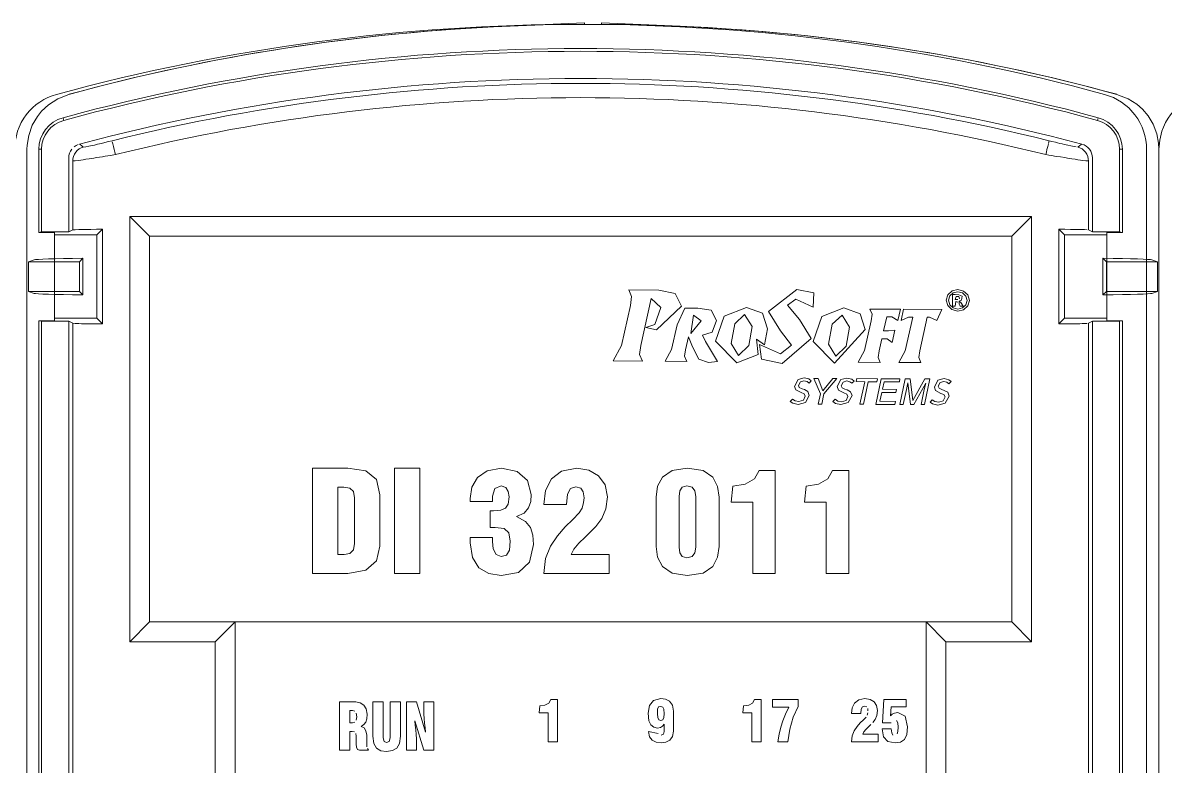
# Model space of a CAD drawing. Header units: millimetres. Extents: x -6000 to 26000, y -6000 to 26000.
# Drawn here: x 131.05 to 136.62, y -4325.19 to -4321.56 of the extents above; entities that cross this region are included whole.
import ezdxf

# ---------------------------------------------------------------- set-up
doc = ezdxf.new("R2010")
doc.units = ezdxf.units.MM
doc.header["$MEASUREMENT"] = 0
doc.layers.add('Чертеж и Рисунок_Ном._пера__1', color=7, linetype='Continuous', lineweight=15)
doc.layers.add('Чертеж и Рисунок_Ном._пера__7', color=7, linetype='Continuous', lineweight=15)

msp = doc.modelspace()

# ---------------------------------------------------------------- linework, layer by layer
at = {"layer": 'Чертеж и Рисунок_Ном._пера__1', "color": 7, "linetype": 'Continuous', "lineweight": 15, "flags": 128}
for points in [[(134.2291, -4322.8801), (134.1498, -4322.8638), (134.0032, -4322.8631), (134.017, -4322.8958), (134.0106, -4322.9394), (133.9675, -4323.1334), (133.9263, -4323.2095), (134.07, -4323.2102), (134.0557, -4323.1775), (134.0626, -4323.1339), (134.1127, -4322.9052)], [(134.0859, -4323.0468), (134.1379, -4323.0575), (134.2598, -4322.9426), (134.2291, -4322.8801)], [(134.1127, -4322.9052), (134.1587, -4322.9491), (134.1295, -4323.0312)], [(134.9059, -4322.8775), (134.8231, -4322.8608), (134.6849, -4322.9676), (134.7429, -4323.0625)], [(134.8365, -4323.0065), (134.7776, -4322.9373), (134.8187, -4322.9073)], [(134.8187, -4322.9073), (134.9019, -4322.9464), (134.9059, -4322.8775)], [(135.5591, -4322.9396), (135.5516, -4322.9134), (135.5593, -4322.8869)], [(135.5591, -4322.9396), (135.5516, -4322.9134), (135.5593, -4322.8869)], [(135.5593, -4322.8869), (135.5803, -4322.8678)], [(135.5593, -4322.8869), (135.5803, -4322.8678)], [(135.5689, -4322.8923), (135.5627, -4322.9136), (135.5688, -4322.9349), (135.5856, -4322.9504)], [(135.5689, -4322.8923), (135.5627, -4322.9136), (135.5688, -4322.9349), (135.5856, -4322.9504)], [(135.5853, -4322.877), (135.5689, -4322.8923)], [(135.5853, -4322.877), (135.5689, -4322.8923)], [(135.5803, -4322.8678), (135.608, -4322.8612)], [(135.5803, -4322.8678), (135.608, -4322.8612)], [(135.5824, -4322.9416), (135.5824, -4322.8859), (135.5945, -4322.886), (135.6137, -4322.8861), (135.6289, -4322.8938)], [(135.5824, -4322.9416), (135.5824, -4322.8859), (135.5945, -4322.886), (135.6137, -4322.8861), (135.6289, -4322.8938)], [(135.6081, -4322.8716), (135.5853, -4322.877)], [(135.6081, -4322.8716), (135.5853, -4322.877)], [(135.6126, -4322.8956), (135.5995, -4322.8948), (135.5945, -4322.91)], [(135.6126, -4322.8956), (135.5995, -4322.8948), (135.5945, -4322.91)], [(135.5945, -4322.91), (135.6087, -4322.91)], [(135.5945, -4322.91), (135.6087, -4322.91)], [(135.608, -4322.8612), (135.6363, -4322.8683)], [(135.608, -4322.8612), (135.6363, -4322.8683)], [(135.6305, -4322.8771), (135.6081, -4322.8716)], [(135.6305, -4322.8771), (135.6081, -4322.8716)], [(135.6167, -4322.9067), (135.6126, -4322.8956)], [(135.6167, -4322.9067), (135.6126, -4322.8956)], [(135.6289, -4322.8938), (135.6264, -4322.9125)], [(135.6289, -4322.8938), (135.6264, -4322.9125)], [(135.6473, -4322.8926), (135.6305, -4322.8771)], [(135.6473, -4322.8926), (135.6305, -4322.8771)], [(135.6309, -4322.9505), (135.6475, -4322.9349), (135.6535, -4322.914), (135.6473, -4322.8926)], [(135.6309, -4322.9505), (135.6475, -4322.9349), (135.6535, -4322.914), (135.6473, -4322.8926)], [(135.6363, -4322.8683), (135.6568, -4322.8876)], [(135.6363, -4322.8683), (135.6568, -4322.8876)], [(135.6568, -4322.8876), (135.6644, -4322.914), (135.6568, -4322.9403)], [(135.6568, -4322.8876), (135.6644, -4322.914), (135.6568, -4322.9403)], [(134.405, -4322.962), (134.3393, -4322.952), (134.2771, -4322.9517), (134.2386, -4323.034), (134.2107, -4323.1543), (134.1798, -4323.2113), (134.2861, -4323.2119), (134.2754, -4323.1862), (134.2802, -4323.1546), (134.2947, -4323.0911), (134.3136, -4323.141), (134.3452, -4323.201)], [(134.4095, -4323.069), (134.4314, -4323.0127), (134.405, -4322.962)], [(134.6556, -4322.9766), (134.5768, -4322.948), (134.4691, -4322.9909)], [(135.0524, -4322.9504), (134.9447, -4322.9933)], [(135.1312, -4322.979), (135.0524, -4322.9504)], [(135.5796, -4322.9589), (135.5591, -4322.9396)], [(135.5796, -4322.9589), (135.5591, -4322.9396)], [(135.608, -4322.9662), (135.5796, -4322.9589)], [(135.608, -4322.9662), (135.5796, -4322.9589)], [(135.6082, -4322.923), (135.5977, -4322.9187), (135.5945, -4322.9417), (135.5824, -4322.9416)], [(135.6082, -4322.923), (135.5977, -4322.9187), (135.5945, -4322.9417), (135.5824, -4322.9416)], [(135.5856, -4322.9504), (135.6081, -4322.9561)], [(135.5856, -4322.9504), (135.6081, -4322.9561)], [(135.6361, -4322.9594), (135.608, -4322.9662)], [(135.6361, -4322.9594), (135.608, -4322.9662)], [(135.6081, -4322.9561), (135.6309, -4322.9505)], [(135.6081, -4322.9561), (135.6309, -4322.9505)], [(135.6264, -4322.9125), (135.6148, -4322.9173)], [(135.6264, -4322.9125), (135.6148, -4322.9173)], [(135.6568, -4322.9403), (135.6361, -4322.9594)], [(135.6568, -4322.9403), (135.6361, -4322.9594)], [(134.4691, -4322.9909), (134.4263, -4323.1126), (134.5308, -4323.2184), (134.6336, -4323.1788), (134.6256, -4323.1036)], [(134.5204, -4323.0284), (134.5683, -4322.9829)], [(134.5683, -4322.9829), (134.6044, -4323.0418), (134.588, -4323.1346)], [(134.6256, -4323.1036), (134.6658, -4323.1303), (134.6801, -4323.0533), (134.6556, -4322.9766)], [(134.7429, -4323.0625), (134.7969, -4323.1326), (134.7439, -4323.1745), (134.6413, -4323.1294), (134.6507, -4323.2008), (134.7508, -4323.2212), (134.892, -4323.0999), (134.8365, -4323.0065)], [(134.9447, -4322.9933), (134.9019, -4323.115), (135.0064, -4323.2207), (135.1557, -4323.0557), (135.1312, -4322.979)], [(134.996, -4323.0308), (135.0439, -4322.9853)], [(135.0439, -4322.9853), (135.0799, -4323.0441), (135.0636, -4323.137)], [(134.1295, -4323.0312), (134.0859, -4323.0468)], [(134.3776, -4323.1142), (134.3634, -4323.0844), (134.4095, -4323.069)], [(134.588, -4323.1346), (134.5378, -4323.1834), (134.5022, -4323.1245), (134.5204, -4323.0284)], [(135.0134, -4323.1858), (134.9777, -4323.1269), (134.996, -4323.0308)], [(134.4351, -4323.2126), (134.3776, -4323.1142)], [(135.0636, -4323.137), (135.0134, -4323.1858)], [(134.3452, -4323.201), (134.3917, -4323.2177)], [(134.3917, -4323.2177), (134.4351, -4323.2126)], [(134.8582, -4323.3702), (134.8439, -4323.3642), (134.8173, -4323.3503), (134.8114, -4323.3335), (134.8289, -4323.2997)], [(134.8289, -4323.2997), (134.8587, -4323.2918)], [(134.8587, -4323.2918), (134.8819, -4323.2975)], [(134.8819, -4323.2975), (134.8933, -4323.3068), (134.8824, -4323.3176), (134.8726, -4323.3099)], [(135.0668, -4323.3712), (135.0525, -4323.3653), (135.0259, -4323.3514), (135.02, -4323.3346), (135.0375, -4323.3008)], [(135.0375, -4323.3008), (135.0673, -4323.2929), (135.0905, -4323.2985), (135.102, -4323.3079), (135.0911, -4323.3187), (135.0813, -4323.311)], [(135.5111, -4323.3031), (135.5409, -4323.2953), (135.5641, -4323.3009)], [(135.5641, -4323.3009), (135.5755, -4323.3102), (135.5646, -4323.3211), (135.5548, -4323.3133)], [(134.84, -4323.3114), (134.8305, -4323.3292), (134.8346, -4323.3397)], [(134.8346, -4323.3397), (134.8484, -4323.3462), (134.8598, -4323.3497), (134.8765, -4323.3592), (134.8833, -4323.3778), (134.8644, -4323.4118)], [(134.8726, -4323.3099), (134.8574, -4323.3061), (134.84, -4323.3114)], [(135.0486, -4323.3124), (135.0391, -4323.3302), (135.0433, -4323.3408)], [(135.0433, -4323.3408), (135.057, -4323.3473), (135.0684, -4323.3507), (135.0852, -4323.3602)], [(135.0813, -4323.311), (135.0661, -4323.3072), (135.0486, -4323.3124)], [(135.4995, -4323.3538), (135.4936, -4323.337), (135.5111, -4323.3031)], [(135.5404, -4323.3736), (135.5261, -4323.3676), (135.4995, -4323.3538)], [(135.5222, -4323.3148), (135.5127, -4323.3326), (135.5168, -4323.3431)], [(135.5168, -4323.3431), (135.5305, -4323.3496), (135.542, -4323.3531), (135.5587, -4323.3626)], [(135.5396, -4323.3095), (135.5222, -4323.3148)], [(135.5548, -4323.3133), (135.5396, -4323.3095)], [(134.803, -4323.4156), (134.7904, -4323.4069), (134.8014, -4323.3954)], [(134.8014, -4323.3954), (134.8143, -4323.4042)], [(134.8644, -4323.4118), (134.8289, -4323.4216), (134.803, -4323.4156)], [(134.8143, -4323.4042), (134.8327, -4323.408)], [(134.8327, -4323.408), (134.8546, -4323.4008)], [(134.8546, -4323.4008), (134.8635, -4323.3813), (134.8582, -4323.3702)], [(135.0117, -4323.4166), (134.999, -4323.408), (135.0101, -4323.3964)], [(135.0101, -4323.3964), (135.0229, -4323.4053)], [(135.0731, -4323.4128), (135.0375, -4323.4226), (135.0117, -4323.4166)], [(135.0229, -4323.4053), (135.0413, -4323.4091)], [(135.0413, -4323.4091), (135.0632, -4323.4019)], [(135.0632, -4323.4019), (135.0722, -4323.3823), (135.0668, -4323.3712)], [(135.0852, -4323.3602), (135.092, -4323.3788), (135.0731, -4323.4128)], [(135.5111, -4323.425), (135.4852, -4323.419), (135.4726, -4323.4104), (135.4836, -4323.3988)], [(135.4836, -4323.3988), (135.4965, -4323.4076)], [(135.4965, -4323.4076), (135.5149, -4323.4115)], [(135.5149, -4323.4115), (135.5368, -4323.4043)], [(135.5368, -4323.4043), (135.5457, -4323.3847), (135.5404, -4323.3736)], [(135.5587, -4323.3626), (135.5655, -4323.3812), (135.5466, -4323.4152)], [(135.5466, -4323.4152), (135.5111, -4323.425)]]:
    msp.add_lwpolyline(points, dxfattribs=at)
for points in [[(135.3282, -4322.957), (135.1797, -4322.9562), (135.1901, -4322.9808), (135.1853, -4323.0135), (135.1533, -4323.159), (135.122, -4323.216), (135.2299, -4323.2166), (135.2195, -4323.192), (135.2243, -4323.1594), (135.2369, -4323.1014), (135.264, -4323.1016), (135.2878, -4323.1195), (135.3016, -4323.0601), (135.2696, -4323.0633), (135.2455, -4323.0632), (135.2611, -4322.9949), (135.2867, -4322.995), (135.315, -4323.0115)], [(135.5309, -4322.9579), (135.5056, -4323.0125), (135.4696, -4322.9959), (135.4593, -4322.9959), (135.4229, -4323.1604), (135.4181, -4323.193), (135.4285, -4323.2176), (135.3207, -4323.217), (135.3519, -4323.16), (135.3883, -4322.9955), (135.3672, -4322.9954), (135.3312, -4323.0116), (135.3437, -4322.957)], [(135.6148, -4322.9173), (135.6231, -4322.9238), (135.6346, -4322.9419), (135.6195, -4322.9418), (135.6145, -4322.9327)], [(135.6148, -4322.9173), (135.6231, -4322.9238), (135.6346, -4322.9419), (135.6195, -4322.9418), (135.6145, -4322.9327)], [(134.3062, -4323.0748), (134.3181, -4322.9854), (134.3556, -4323.013)], [(134.9261, -4323.2947), (134.9494, -4323.355), (134.998, -4323.2951), (135.0178, -4323.2952), (134.9547, -4323.3697), (134.944, -4323.42), (134.9271, -4323.4199), (134.9378, -4323.3696), (134.9064, -4323.2946)], [(135.1476, -4323.421), (135.1307, -4323.421), (135.1542, -4323.3109), (135.1117, -4323.3106), (135.1149, -4323.2957), (135.2166, -4323.2962), (135.2135, -4323.3112), (135.1711, -4323.3109)], [(135.3006, -4323.4218), (135.2082, -4323.4213), (135.2347, -4323.2963), (135.326, -4323.2967), (135.3229, -4323.3117), (135.2485, -4323.3113), (135.2406, -4323.348), (135.3091, -4323.3484), (135.3059, -4323.3634), (135.2375, -4323.363), (135.2282, -4323.4064), (135.3037, -4323.4068)], [(135.3762, -4323.297), (135.3893, -4323.4029), (135.4477, -4323.2973), (135.4717, -4323.2974), (135.4451, -4323.4225), (135.4288, -4323.4225), (135.4445, -4323.3485), (135.4517, -4323.3174), (135.3937, -4323.4223), (135.377, -4323.4222), (135.3643, -4323.3169), (135.3575, -4323.3481), (135.3418, -4323.422), (135.3254, -4323.4219), (135.352, -4323.2968)]]:
    msp.add_lwpolyline(points, close=True, dxfattribs=at)
at = {"layer": 'Чертеж и Рисунок_Ном._пера__7', "color": 7, "linetype": 'Continuous', "lineweight": 15}
for p, q in [((133.4036, -4321.5761), (133.7866, -4321.5594)), ((133.7866, -4321.5594), (133.7866, -4321.5669)), ((133.87, -4321.5594), (134.253, -4321.5761)), ((133.87, -4321.5669), (133.87, -4321.5594)), ((131.243, -4322.0224), (131.2466, -4322.0353)), ((136.2929, -4322.0224), (136.2894, -4322.0353)), ((131.0672, -4328.7722), (131.0672, -4322.1764)), ((131.0672, -4328.7722), (131.0672, -4322.1767)), ((131.1251, -4322.5824), (131.1251, -4322.1767)), ((131.1385, -4322.1767), (131.1251, -4322.1767)), ((131.1385, -4322.1767), (131.1385, -4322.5797)), ((136.3975, -4322.1767), (136.3975, -4322.5797)), ((136.3975, -4322.1767), (136.4109, -4322.1767)), ((136.4109, -4322.1767), (136.4109, -4322.5824)), ((136.5291, -4328.7722), (136.5291, -4322.1764)), ((136.5894, -4322.1764), (136.5894, -4328.7722)), ((136.5894, -4322.1764), (136.5894, -4328.7722)), ((136.5894, -4328.7305), (136.5894, -4322.1767)), ((131.2711, -4322.5797), (131.2711, -4322.2183)), ((131.2903, -4322.2331), (131.2903, -4322.5701)), ((136.2456, -4322.5701), (136.2456, -4322.2331)), ((136.2648, -4322.5797), (136.2648, -4322.2183)), ((131.5685, -4322.5041), (135.9674, -4322.5041)), ((131.5685, -4322.5041), (131.6649, -4322.6005)), ((131.5685, -4324.58), (131.5685, -4322.5041)), ((135.871, -4322.6005), (135.9674, -4322.5041)), ((135.9674, -4322.5041), (135.9674, -4324.58)), ((131.2903, -4322.5701), (131.2711, -4322.5797)), ((131.4073, -4322.5947), (131.4352, -4322.5668)), ((131.4352, -4322.5668), (131.4352, -4323.0289)), ((136.1008, -4323.0289), (136.1008, -4322.5668)), ((136.1008, -4322.5668), (136.1286, -4322.5947)), ((136.2648, -4322.5797), (136.2456, -4322.5701)), ((131.1385, -4322.5797), (131.1251, -4322.5824)), ((131.2016, -4322.5824), (131.1251, -4322.5824)), ((131.2711, -4322.5797), (131.1385, -4322.5797)), ((131.2016, -4322.5947), (131.2016, -4322.5824)), ((131.4073, -4322.5947), (131.2016, -4322.5947)), ((131.2016, -4323.001), (131.2016, -4322.5947)), ((131.4073, -4322.5947), (131.4073, -4323.001)), ((135.871, -4322.6005), (131.6649, -4322.6005)), ((131.6649, -4322.6005), (131.6649, -4324.4836)), ((135.871, -4324.4836), (135.871, -4322.6005)), ((136.1286, -4322.5947), (136.3344, -4322.5947)), ((136.1286, -4323.001), (136.1286, -4322.5947)), ((136.3975, -4322.5797), (136.2648, -4322.5797)), ((136.3344, -4322.5824), (136.3344, -4322.5947)), ((136.4109, -4322.5824), (136.3344, -4322.5824)), ((136.3344, -4322.5947), (136.3344, -4323.001)), ((136.4109, -4322.5824), (136.3975, -4322.5797)), ((131.0745, -4322.7252), (131.1022, -4322.7159)), ((131.0745, -4322.7252), (131.0745, -4322.8705)), ((131.3235, -4322.7252), (131.0745, -4322.7252)), ((131.3235, -4322.7252), (131.3402, -4322.7085)), ((131.3235, -4322.7252), (131.3235, -4322.8705)), ((131.3402, -4322.7085), (131.3402, -4322.8873)), ((136.3164, -4322.7085), (136.3164, -4322.8873)), ((136.3164, -4322.7085), (136.3331, -4322.7252)), ((136.5822, -4322.7252), (136.3331, -4322.7252)), ((136.3331, -4322.8705), (136.3331, -4322.7252)), ((136.5822, -4322.7252), (136.5544, -4322.7159)), ((136.5822, -4322.7252), (136.5822, -4322.8705)), ((131.1022, -4322.8798), (131.0745, -4322.8705)), ((131.0745, -4322.8705), (131.3235, -4322.8705)), ((131.3235, -4322.8705), (131.3402, -4322.8873)), ((136.3331, -4322.8705), (136.3164, -4322.8873)), ((136.3331, -4322.8705), (136.5822, -4322.8705)), ((136.5544, -4322.8798), (136.5822, -4322.8705)), ((131.1251, -4323.0133), (131.1251, -4327.6039)), ((131.1385, -4323.016), (131.1251, -4323.0133)), ((131.2016, -4323.0133), (131.1251, -4323.0133)), ((131.2711, -4323.016), (131.1385, -4323.016)), ((131.1385, -4323.016), (131.1385, -4327.6013)), ((131.4073, -4323.001), (131.2016, -4323.001)), ((131.2016, -4323.001), (131.2016, -4323.0133)), ((131.2711, -4323.016), (131.2903, -4323.0256)), ((131.2711, -4327.6013), (131.2711, -4323.016)), ((131.4352, -4323.0289), (131.4073, -4323.001)), ((136.1008, -4323.0289), (136.1286, -4323.001)), ((136.1286, -4323.001), (136.3344, -4323.001)), ((136.2648, -4323.016), (136.2456, -4323.0256)), ((136.3975, -4323.016), (136.2648, -4323.016)), ((136.2648, -4327.6013), (136.2648, -4323.016)), ((136.3344, -4323.0133), (136.3344, -4323.001)), ((136.4109, -4323.0133), (136.3344, -4323.0133)), ((136.4109, -4323.0133), (136.3975, -4323.016)), ((136.3975, -4327.6013), (136.3975, -4323.016)), ((136.4109, -4323.0133), (136.4109, -4327.6039)), ((131.2903, -4323.0256), (131.2903, -4327.5917)), ((136.2456, -4327.5917), (136.2456, -4323.0256)), ((131.5685, -4324.58), (131.6649, -4324.4836)), ((131.6649, -4324.4836), (132.0822, -4324.4836)), ((131.8901, -4324.4836), (135.6458, -4324.4836)), ((131.9858, -4324.58), (132.0822, -4324.4836)), ((132.0822, -4324.4836), (132.0822, -4328.3784)), ((132.0822, -4324.4836), (135.4537, -4324.4836)), ((135.4537, -4324.4836), (135.871, -4324.4836)), ((135.4537, -4324.4836), (135.5501, -4324.58)), ((135.4537, -4328.3784), (135.4537, -4324.4836)), ((135.871, -4324.4836), (135.9674, -4324.58)), ((131.9858, -4324.58), (131.5685, -4324.58)), ((131.9858, -4328.4748), (131.9858, -4324.58)), ((135.9674, -4324.58), (135.5501, -4324.58)), ((135.5501, -4324.58), (135.5501, -4328.4748))]:
    msp.add_line(p, q, dxfattribs=at)
at = {"layer": 'Чертеж и Рисунок_Ном._пера__7', "color": 7, "linetype": 'Continuous', "lineweight": 15, "flags": 128}
for points in [[(131.2117, -4321.9084), (131.1901, -4321.9152), (131.1691, -4321.9238), (131.1489, -4321.934), (131.1295, -4321.9459), (131.1126, -4321.9583), (131.0942, -4321.9741), (131.0783, -4321.9904), (131.0638, -4322.0078), (131.0517, -4322.025), (131.0394, -4322.0459), (131.0289, -4322.0678), (131.0214, -4322.0875), (131.0105, -4322.1314), (131.0068, -4322.1764)], [(131.2721, -4321.9084), (131.2177, -4321.9295), (131.1717, -4321.9593), (131.1387, -4321.9904), (131.1182, -4322.0159), (131.093, -4322.0594), (131.0756, -4322.1085), (131.0679, -4322.1565), (131.0672, -4322.1764)], [(136.3242, -4321.9084), (136.3669, -4321.9238), (136.4064, -4321.9459), (136.4418, -4321.9742), (136.4721, -4322.0078), (136.486, -4322.0277), (136.4965, -4322.0459), (136.507, -4322.0678), (136.5145, -4322.0875), (136.5209, -4322.1093), (136.5254, -4322.1315), (136.5283, -4322.1555), (136.5291, -4322.1764)], [(136.3846, -4321.9084), (136.4394, -4321.9297), (136.4809, -4321.9561), (136.509, -4321.9808), (136.5365, -4322.0133), (136.5607, -4322.0534), (136.5792, -4322.1015), (136.5878, -4322.1465), (136.5894, -4322.1764)], [(136.7943, -4321.9084), (136.7727, -4321.9152), (136.7518, -4321.9238), (136.7315, -4321.934), (136.7121, -4321.9459), (136.6952, -4321.9583), (136.6768, -4321.9741), (136.6609, -4321.9904), (136.6464, -4322.0078), (136.6343, -4322.025), (136.622, -4322.0459), (136.6115, -4322.0678), (136.604, -4322.0875), (136.5931, -4322.1314), (136.5894, -4322.1764)], [(131.2711, -4322.2183), (131.272, -4322.207), (131.2748, -4322.196), (131.2794, -4322.1855), (131.2855, -4322.176)], [(131.2903, -4322.2331), (131.2912, -4322.2223), (131.2938, -4322.2113), (131.2984, -4322.2006), (131.3048, -4322.1907), (131.3127, -4322.182), (131.3219, -4322.1749), (131.3318, -4322.1695), (131.342, -4322.1659)], [(131.2972, -4322.1641), (131.3066, -4322.1577), (131.3169, -4322.153)], [(131.342, -4322.1659), (131.3324, -4322.1585), (131.3227, -4322.1512)], [(131.342, -4322.1659), (131.3543, -4322.1646), (131.3684, -4322.1617), (131.3854, -4322.158), (131.3962, -4322.1556), (131.4109, -4322.1521), (131.4302, -4322.1475), (131.4471, -4322.1434), (131.4646, -4322.1392), (131.4821, -4322.1348)], [(131.486, -4322.1507), (131.4834, -4322.1402)], [(131.4988, -4322.2023), (131.4958, -4322.1902), (131.4928, -4322.1779), (131.4889, -4322.1623), (131.486, -4322.1507)], [(136.0499, -4322.1507), (136.047, -4322.1623), (136.0431, -4322.1779), (136.0401, -4322.1902), (136.0371, -4322.2023)], [(136.0539, -4322.1348), (136.0509, -4322.1466)], [(136.0539, -4322.1348), (136.067, -4322.1381), (136.0849, -4322.1425), (136.0951, -4322.1449), (136.1058, -4322.1475), (136.1179, -4322.1504), (136.1283, -4322.1529), (136.1445, -4322.1567), (136.1593, -4322.16), (136.175, -4322.1633), (136.1853, -4322.1652)], [(136.2132, -4322.1512), (136.2035, -4322.1585), (136.1939, -4322.1659)], [(136.2456, -4322.2331), (136.2448, -4322.2223), (136.2421, -4322.2113), (136.2375, -4322.2006), (136.2312, -4322.1907), (136.2232, -4322.182), (136.214, -4322.1749), (136.2041, -4322.1695), (136.1939, -4322.1659)], [(136.2132, -4322.1512), (136.2239, -4322.155), (136.2338, -4322.1605), (136.2428, -4322.1676), (136.2504, -4322.176), (136.2566, -4322.1855), (136.2611, -4322.196), (136.2639, -4322.207), (136.2648, -4322.2183)], [(131.2903, -4322.2331), (131.303, -4322.2324), (131.3185, -4322.2305), (131.3298, -4322.229), (131.342, -4322.2272), (131.3549, -4322.2253), (131.3708, -4322.2229), (131.381, -4322.2213), (131.3928, -4322.2195), (131.4063, -4322.2173), (131.4215, -4322.2149), (131.4353, -4322.2127), (131.4484, -4322.2106), (131.4609, -4322.2085), (131.4723, -4322.2067), (131.4826, -4322.205), (131.4988, -4322.2023)], [(136.0371, -4322.2023), (136.0528, -4322.2049), (136.0672, -4322.2072), (136.08, -4322.2093), (136.0912, -4322.2112), (136.1085, -4322.214), (136.1297, -4322.2173), (136.1432, -4322.2195), (136.155, -4322.2213), (136.1651, -4322.2229), (136.1811, -4322.2253), (136.1939, -4322.2272), (136.2062, -4322.229), (136.2174, -4322.2305), (136.2329, -4322.2324), (136.2445, -4322.2333)], [(131.2903, -4322.5701), (131.3022, -4322.5691), (131.3205, -4322.5684), (131.3325, -4322.5681), (131.3462, -4322.5678), (131.3615, -4322.5675), (131.3782, -4322.5673), (131.4056, -4322.567), (131.4352, -4322.5668)], [(136.1008, -4322.5668), (136.1303, -4322.567), (136.1577, -4322.5673), (136.1745, -4322.5675), (136.1898, -4322.5678), (136.2035, -4322.5681), (136.2154, -4322.5684), (136.2255, -4322.5687), (136.2398, -4322.5694)], [(131.2903, -4323.0256), (131.3022, -4323.0267), (131.3205, -4323.0273), (131.3325, -4323.0276), (131.3462, -4323.0279), (131.3615, -4323.0282), (131.3782, -4323.0284), (131.4056, -4323.0287), (131.4352, -4323.0289)], [(136.1008, -4323.0289), (136.1303, -4323.0287), (136.1577, -4323.0284), (136.1745, -4323.0282), (136.1898, -4323.0279), (136.2035, -4323.0276), (136.2154, -4323.0273), (136.2255, -4323.027), (136.2398, -4323.0263)], [(132.7207, -4323.7464), (132.6322, -4323.7329), (132.4599, -4323.7329), (132.4599, -4324.2462)], [(132.7722, -4323.7889), (132.7207, -4323.7464)], [(133.3127, -4323.7451), (133.2652, -4323.778), (133.2379, -4323.8255)], [(133.3822, -4323.7329), (133.3127, -4323.7451)], [(133.4582, -4323.7491), (133.3822, -4323.7329)], [(133.6754, -4323.747), (133.6254, -4323.7855)], [(133.749, -4323.7329), (133.6754, -4323.747)], [(133.8088, -4323.7423), (133.749, -4323.7329)], [(133.8561, -4323.7697), (133.8088, -4323.7423)], [(134.2142, -4323.7447), (134.1675, -4323.7762)], [(134.2881, -4323.7329), (134.2142, -4323.7447)], [(134.3651, -4323.7448), (134.2881, -4323.7329)], [(134.4126, -4323.7765), (134.3651, -4323.7448)], [(134.6077, -4324.2462), (134.7178, -4324.2462), (134.7178, -4323.7436), (134.6392, -4323.7436), (134.6163, -4323.7847)], [(134.966, -4324.2462), (135.0761, -4324.2462), (135.0761, -4323.7436), (134.9974, -4323.7436), (134.9745, -4323.7847), (134.9293, -4323.8109)], [(132.772, -4324.1852), (132.7888, -4324.1132), (132.7888, -4323.863), (132.7722, -4323.7889)], [(133.509, -4323.7936), (133.4582, -4323.7491)], [(133.5246, -4323.896), (133.5274, -4323.8608), (133.509, -4323.7936)], [(133.6254, -4323.7855), (133.5971, -4323.8418)], [(133.8872, -4323.8137), (133.8561, -4323.7697)], [(134.1675, -4323.7762), (134.143, -4323.8213)], [(134.4366, -4323.8215), (134.4126, -4323.7765)], [(134.6163, -4323.7847), (134.571, -4323.8109)], [(132.5836, -4323.8251), (132.6136, -4323.8251), (132.6428, -4323.8302)], [(132.643, -4324.1488), (132.6143, -4324.154), (132.5836, -4324.154), (132.5836, -4323.8251)], [(132.6428, -4323.8302), (132.6597, -4323.8471)], [(132.6597, -4323.8471), (132.6651, -4323.878), (132.6651, -4324.0997), (132.6597, -4324.1316)], [(133.2379, -4323.8255), (133.2292, -4323.8816), (133.2292, -4323.8959), (133.3379, -4323.8959)], [(133.3379, -4323.8959), (133.3379, -4323.8687), (133.3493, -4323.8327)], [(133.3493, -4323.8327), (133.3801, -4323.8194)], [(133.3801, -4323.8194), (133.4025, -4323.8272)], [(133.4025, -4323.8272), (133.4149, -4323.847)], [(133.4149, -4323.847), (133.4187, -4323.873), (133.4147, -4323.9078)], [(133.5971, -4323.8418), (133.5881, -4323.9095), (133.6997, -4323.9095), (133.7044, -4323.8593)], [(133.7044, -4323.8593), (133.7192, -4323.8319)], [(133.7192, -4323.8319), (133.744, -4323.8237)], [(133.744, -4323.8237), (133.7689, -4323.8303)], [(133.7689, -4323.8303), (133.7813, -4323.849)], [(133.7813, -4323.849), (133.7848, -4323.8773)], [(133.8985, -4323.873), (133.8872, -4323.8137)], [(134.143, -4323.8213), (134.1358, -4323.8737)], [(134.2521, -4324.1467), (134.2495, -4324.1182), (134.2495, -4323.8716), (134.2521, -4323.8431)], [(134.2521, -4323.8431), (134.2631, -4323.8255)], [(134.2631, -4323.8255), (134.2867, -4323.8194)], [(134.2867, -4323.8194), (134.3124, -4323.8255)], [(134.3124, -4323.8255), (134.3258, -4323.8431), (134.3296, -4323.8716), (134.3296, -4324.1182), (134.3258, -4324.1467), (134.3124, -4324.1644)], [(134.4366, -4324.1677), (134.4433, -4324.1154), (134.4433, -4323.8737), (134.4366, -4323.8215)], [(134.571, -4323.8109), (134.5105, -4323.8201), (134.5026, -4323.8995), (134.6077, -4323.8995), (134.6077, -4324.2462)], [(134.9293, -4323.8109), (134.8687, -4323.8201), (134.8608, -4323.8995), (134.966, -4323.8995), (134.966, -4324.2462)], [(133.4147, -4323.9078), (133.4018, -4323.9284), (133.3785, -4323.9383)], [(133.5141, -4323.9272), (133.5246, -4323.896)], [(133.7826, -4323.901), (133.7752, -4323.9279), (133.7612, -4323.9516)], [(133.7848, -4323.8773), (133.7826, -4323.901)], [(133.8909, -4323.932), (133.8985, -4323.873)], [(134.1358, -4323.8737), (134.1358, -4324.1154), (134.143, -4324.1679)], [(133.3785, -4323.9383), (133.3436, -4323.9409), (133.3264, -4323.9409), (133.3264, -4324.0217), (133.3515, -4324.0217), (133.3945, -4324.0272)], [(133.4559, -4323.9695), (133.4923, -4323.9525)], [(133.4989, -4323.9929), (133.4559, -4323.9695)], [(133.4923, -4323.9525), (133.5141, -4323.9272)], [(133.7612, -4323.9516), (133.7297, -4323.9835)], [(133.8712, -4323.9783), (133.8909, -4323.932)], [(133.5238, -4324.0222), (133.4989, -4323.9929)], [(133.5353, -4324.0591), (133.5238, -4324.0222)], [(133.6925, -4324.0199), (133.6545, -4324.0627)], [(133.7297, -4323.9835), (133.6925, -4324.0199)], [(133.8197, -4324.0409), (133.8427, -4324.0174)], [(133.8427, -4324.0174), (133.8712, -4323.9783)], [(133.3418, -4324.1273), (133.3379, -4324.0911), (133.3379, -4324.0718), (133.2292, -4324.0718), (133.2292, -4324.0968), (133.2405, -4324.1689)], [(133.3945, -4324.0272), (133.4176, -4324.0477)], [(133.4176, -4324.0477), (133.4244, -4324.0889)], [(133.5381, -4324.1054), (133.5353, -4324.0591)], [(133.6545, -4324.0627), (133.621, -4324.1136)], [(133.7588, -4324.0985), (133.7895, -4324.0688), (133.8197, -4324.0409)], [(132.6597, -4324.1316), (132.643, -4324.1488)], [(133.3554, -4324.1542), (133.3418, -4324.1273)], [(133.4206, -4324.133), (133.407, -4324.1573)], [(133.4244, -4324.0889), (133.4206, -4324.133)], [(133.519, -4324.1924), (133.5381, -4324.1054)], [(133.5881, -4324.2462), (133.907, -4324.2462), (133.907, -4324.154), (133.7226, -4324.154), (133.7342, -4324.1277)], [(133.621, -4324.1136), (133.5972, -4324.1743)], [(133.7342, -4324.1277), (133.7588, -4324.0985)], [(132.4599, -4324.2462), (132.6322, -4324.2462), (132.7205, -4324.2305), (132.772, -4324.1852)], [(133.2405, -4324.1689), (133.272, -4324.2187)], [(133.3808, -4324.1647), (133.3554, -4324.1542)], [(133.407, -4324.1573), (133.3808, -4324.1647)], [(133.4652, -4324.2415), (133.519, -4324.1924)], [(133.5972, -4324.1743), (133.5881, -4324.2462)], [(134.143, -4324.1679), (134.1675, -4324.2132)], [(134.3124, -4324.1644), (134.2867, -4324.1704), (134.2631, -4324.1644), (134.2521, -4324.1467)], [(134.4126, -4324.213), (134.4366, -4324.1677)], [(133.272, -4324.2187), (133.32, -4324.2477)], [(133.32, -4324.2477), (133.3808, -4324.257)], [(133.3808, -4324.257), (133.4652, -4324.2415)], [(134.1675, -4324.2132), (134.2142, -4324.245)], [(134.2142, -4324.245), (134.2881, -4324.257)], [(134.2881, -4324.257), (134.3651, -4324.2449)], [(134.3651, -4324.2449), (134.4126, -4324.213)], [(133.6092, -4325.069), (133.6546, -4325.069), (133.6546, -4324.862), (133.6222, -4324.862), (133.6128, -4324.879)], [(134.1592, -4324.8576), (134.1237, -4324.8662), (134.104, -4324.8904)], [(134.1828, -4324.8606), (134.1592, -4324.8576)], [(134.2158, -4324.8893), (134.2024, -4324.8705), (134.1828, -4324.8606)], [(134.603, -4325.069), (134.6483, -4325.069), (134.6483, -4324.862), (134.616, -4324.862), (134.6065, -4324.879)], [(134.8051, -4324.9488), (134.8291, -4324.8965), (134.8291, -4324.862), (134.7043, -4324.862), (134.7043, -4324.9), (134.7841, -4324.9), (134.7683, -4324.9339)], [(135.1553, -4324.8576), (135.125, -4324.8635)], [(135.1799, -4324.8615), (135.1553, -4324.8576)], [(135.1994, -4324.8728), (135.1799, -4324.8615)], [(135.2837, -4324.8974), (135.3558, -4324.8974), (135.3558, -4324.862), (135.2474, -4324.862), (135.2415, -4324.976), (135.2837, -4324.976)], [(132.6934, -4324.8777), (132.6713, -4324.874), (132.5916, -4324.874), (132.5916, -4325.1097), (132.6423, -4325.1097), (132.6423, -4325.0178)], [(132.6423, -4324.9163), (132.6549, -4324.9163), (132.666, -4324.9193)], [(132.6661, -4324.9725), (132.6552, -4324.9754), (132.6423, -4324.9754), (132.6423, -4324.9163)], [(132.7226, -4324.9074), (132.7109, -4324.8889), (132.6934, -4324.8777)], [(132.7268, -4324.9334), (132.7226, -4324.9074)], [(132.7543, -4324.874), (132.7543, -4325.0401), (132.7588, -4325.076)], [(132.8092, -4325.0664), (132.8051, -4325.0493), (132.8051, -4324.874), (132.7543, -4324.874)], [(132.885, -4325.0758), (132.8895, -4325.0401), (132.8895, -4324.874), (132.8388, -4324.874), (132.8388, -4325.0493), (132.8346, -4325.0663)], [(132.9189, -4324.874), (132.9189, -4325.1097), (132.9672, -4325.1097), (132.9672, -4325.0539), (132.9663, -4325.033)], [(133.0068, -4324.9773), (133.0094, -4325.0006), (133.0112, -4325.022), (132.9678, -4324.874), (132.9189, -4324.874)], [(132.961, -4324.9869), (132.9587, -4324.9662), (133.0027, -4325.1097), (133.0517, -4325.1097), (133.0517, -4324.874), (133.0033, -4324.874), (133.0033, -4324.9327), (133.0043, -4324.9539)], [(133.5941, -4324.8898), (133.5692, -4324.8935), (133.566, -4324.9262), (133.6092, -4324.9262), (133.6092, -4325.069)], [(133.6128, -4324.879), (133.5941, -4324.8898)], [(134.104, -4324.8904), (134.0979, -4324.9283), (134.1015, -4324.9653)], [(134.1427, -4324.9315), (134.1439, -4324.9096)], [(134.1439, -4324.9096), (134.1488, -4324.8984)], [(134.1488, -4324.8984), (134.1592, -4324.8953)], [(134.1592, -4324.8953), (134.1694, -4324.8985)], [(134.1694, -4324.8985), (134.1745, -4324.9098)], [(134.1745, -4324.9098), (134.176, -4324.9315)], [(134.216, -4325.0426), (134.2207, -4325.0169), (134.2207, -4324.9186), (134.2158, -4324.8893)], [(134.5879, -4324.8898), (134.563, -4324.8935), (134.5597, -4324.9262), (134.603, -4324.9262), (134.603, -4325.069)], [(134.6065, -4324.879), (134.5879, -4324.8898)], [(135.0927, -4324.9025), (135.089, -4324.9303), (135.135, -4324.9303), (135.1369, -4324.9097), (135.143, -4324.8984)], [(135.1044, -4324.8793), (135.0927, -4324.9025)], [(135.125, -4324.8635), (135.1044, -4324.8793)], [(135.143, -4324.8984), (135.1532, -4324.895)], [(135.1532, -4324.895), (135.1635, -4324.8978)], [(135.1686, -4324.9055), (135.17, -4324.9171)], [(135.2122, -4324.8909), (135.1994, -4324.8728)], [(135.2168, -4324.9153), (135.2122, -4324.8909)], [(135.2137, -4324.9396), (135.2168, -4324.9153)], [(135.2882, -4324.9339), (135.2798, -4324.9421), (135.2837, -4324.8974)], [(132.6733, -4324.9288), (132.676, -4324.9459), (132.6734, -4324.963)], [(132.7108, -4324.9846), (132.7198, -4324.9728)], [(132.7198, -4324.9728), (132.725, -4324.9564)], [(132.725, -4324.9564), (132.7268, -4324.9334)], [(133.0043, -4324.9539), (133.0068, -4324.9773)], [(134.1015, -4324.9653), (134.1112, -4324.9858)], [(134.1442, -4324.9492), (134.1427, -4324.9315)], [(134.1592, -4324.9648), (134.1493, -4324.9607), (134.1442, -4324.9492)], [(134.1694, -4324.9607), (134.1592, -4324.9648)], [(134.1745, -4324.9492), (134.1694, -4324.9607)], [(134.176, -4324.9315), (134.1745, -4324.9492)], [(134.755, -4324.9653), (134.7443, -4324.9965)], [(134.7683, -4324.9339), (134.755, -4324.9653)], [(134.7881, -4325.0072), (134.8051, -4324.9488)], [(135.1473, -4324.9608), (135.132, -4324.9758)], [(135.1603, -4324.9477), (135.1473, -4324.9608)], [(135.1691, -4324.9269), (135.1661, -4324.938)], [(135.1938, -4324.9748), (135.2056, -4324.9587)], [(135.2056, -4324.9587), (135.2137, -4324.9396)], [(135.316, -4324.9256), (135.2996, -4324.9279), (135.2882, -4324.9339)], [(135.3096, -4324.9639), (135.315, -4324.9751)], [(135.3515, -4324.9433), (135.316, -4324.9256)], [(135.3594, -4325.0328), (135.3634, -4324.9954), (135.3515, -4324.9433)], [(132.6423, -4325.0178), (132.6534, -4325.0178), (132.6657, -4325.0203)], [(132.672, -4325.0278), (132.6737, -4325.0404), (132.6737, -4325.0792), (132.6748, -4325.0951)], [(132.698, -4324.9931), (132.7108, -4324.9846)], [(132.7209, -4325.0144), (132.7117, -4325.0008), (132.698, -4324.9931)], [(132.7258, -4325.0935), (132.7244, -4325.0802), (132.7244, -4325.0352), (132.7209, -4325.0144)], [(132.9663, -4325.033), (132.9639, -4325.01), (132.961, -4324.9869)], [(134.0994, -4325.0178), (134.104, -4325.0433), (134.1167, -4325.0606)], [(134.146, -4325.0275), (134.0994, -4325.0178)], [(134.1112, -4324.9858), (134.1253, -4324.9974)], [(134.1253, -4324.9974), (134.1424, -4325.001)], [(134.1424, -4325.001), (134.1571, -4324.9983)], [(134.1571, -4324.9983), (134.1681, -4324.9913)], [(134.1681, -4324.9913), (134.176, -4324.9819), (134.176, -4325.0178), (134.1722, -4325.0317)], [(134.7443, -4324.9965), (134.7359, -4325.0303)], [(134.7797, -4325.069), (134.7881, -4325.0072)], [(135.089, -4325.069), (135.2203, -4325.069), (135.2203, -4325.031), (135.1444, -4325.031), (135.1492, -4325.0202)], [(135.1026, -4325.0144), (135.0928, -4325.0394)], [(135.1164, -4324.9934), (135.1026, -4325.0144)], [(135.132, -4324.9758), (135.1164, -4324.9934)], [(135.1492, -4325.0202), (135.1593, -4325.0082)], [(135.1593, -4325.0082), (135.172, -4324.9959)], [(135.172, -4324.9959), (135.1844, -4324.9845)], [(135.2856, -4325.025), (135.2837, -4325.0054), (135.2392, -4325.0054), (135.2456, -4325.0445)], [(135.2911, -4325.0352), (135.2856, -4325.025)], [(135.3157, -4325.0176), (135.3128, -4325.0301)], [(135.315, -4324.9751), (135.3166, -4324.9972), (135.3157, -4325.0176)], [(132.7588, -4325.076), (132.7719, -4325.0991)], [(132.8346, -4325.0663), (132.8218, -4325.0719), (132.8092, -4325.0664)], [(132.8717, -4325.099), (132.885, -4325.0758)], [(134.1167, -4325.0606), (134.1361, -4325.0704)], [(134.1361, -4325.0704), (134.1607, -4325.0734), (134.1841, -4325.0702)], [(134.1722, -4325.0317), (134.1607, -4325.0366)], [(134.1841, -4325.0702), (134.2032, -4325.0602)], [(134.2032, -4325.0602), (134.216, -4325.0426)], [(134.7359, -4325.0303), (134.7299, -4325.069), (134.7797, -4325.069)], [(135.0928, -4325.0394), (135.089, -4325.069)], [(135.2456, -4325.0445), (135.266, -4325.0665)], [(135.266, -4325.0665), (135.3019, -4325.0734)], [(135.3019, -4325.0734), (135.3283, -4325.0697)], [(135.3283, -4325.0697), (135.3476, -4325.0568)], [(135.3476, -4325.0568), (135.3594, -4325.0328)], [(132.6748, -4325.0951), (132.6792, -4325.1058)], [(132.6792, -4325.1058), (132.6889, -4325.1097), (132.7335, -4325.1097), (132.7292, -4325.1002)], [(132.7719, -4325.0991), (132.793, -4325.1116)], [(132.793, -4325.1116), (132.8218, -4325.1153)], [(132.8218, -4325.1153), (132.8504, -4325.1115)], [(132.8504, -4325.1115), (132.8717, -4325.099)]]:
    msp.add_lwpolyline(points, dxfattribs=at)
msp.add_lwpolyline([(132.984, -4323.7329), (132.8603, -4323.7329), (132.8603, -4324.2462), (132.984, -4324.2462)], close=True, dxfattribs=at)
at = {"layer": 'Чертеж и Рисунок_Ном._пера__7', "color": 7, "linetype": 'Continuous', "lineweight": 15}
for centre, radius, start, end in [((133.768, -4331.3038), 9.737, 74.77978, 105.22022), ((133.8283, -4331.3038), 9.737, 90, 105.22022), ((133.8283, -4331.3038), 9.737, 74.77978, 90), ((133.8283, -4331.3038), 9.737, 92.5, 105.21846), ((133.8283, -4331.3038), 9.737, 74.78154, 87.5), ((133.768, -4331.3038), 9.6188, 74.78154, 105.21846), ((133.768, -4331.3038), 9.6054, 74.78154, 105.21846), ((133.768, -4331.3316), 9.5005, 75.08546, 104.91454), ((133.768, -4331.3316), 9.4766, 76.04186, 103.95814), ((133.768, -4331.3316), 9.4071, 76.04185, 103.95815), ((131.285, -4322.1767), 0.16, 105.2185, 180), ((131.285, -4322.1767), 0.1466, 105.2185, 180), ((136.2509, -4322.1767), 0.1466, 0, 74.7815), ((136.2509, -4322.1767), 0.16, 0, 74.7815)]:
    msp.add_arc(centre, radius, start, end, dxfattribs=at)
for centre, start_param, end_param in [((131.6579, -4322.7164), 2.178367, 3.089233), ((135.9987, -4322.7164), 0.05236, 0.963226), ((131.6579, -4322.8793), 3.193953, 4.104819), ((135.9987, -4322.8793), 5.319959, 6.230825)]:
    msp.add_ellipse(centre, major_axis=(0.5564, 0), ratio=0.017455, start_param=start_param, end_param=end_param, dxfattribs=at)

doc.saveas('drawing.dxf')
